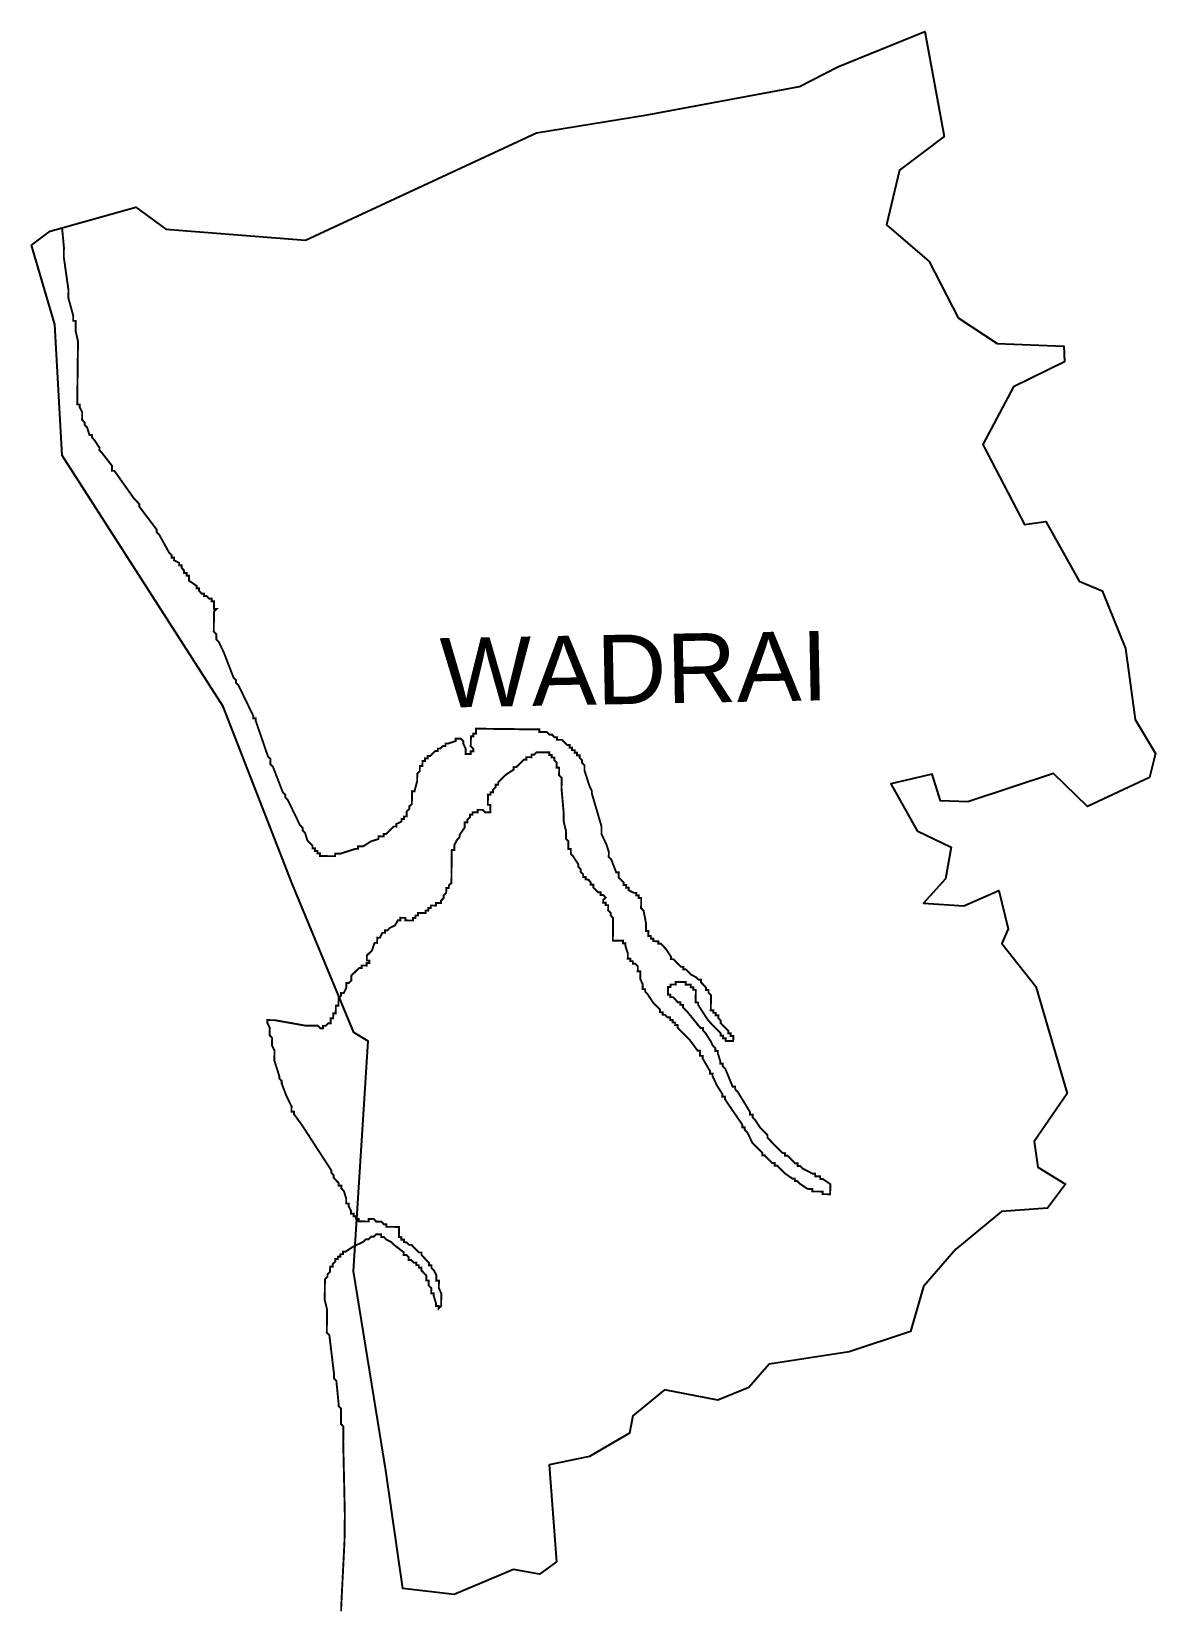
# Model space of a CAD drawing. Header units: metres. Extents: x 259555 to 261314, y 2175160 to 2177634.
import ezdxf

# ---------------------------------------------------------------- set-up
doc = ezdxf.new("R2010")
doc.units = ezdxf.units.M
for name, color, linetype in [('HIGH TIDE LINE', 6, 'Continuous'), ('village', 3, 'Continuous'), ('VILLAGE NAME', 250, 'Continuous')]:
    doc.layers.add(name, color=color, linetype=linetype)
doc.styles.get("Standard").update_dxf_attribs({"font": 'simplex.shx'})

msp = doc.modelspace()

# ---------------------------------------------------------------- linework, layer by layer
at = {"layer": 'HIGH TIDE LINE', "lineweight": 35, "const_width": 3}
msp.add_lwpolyline([(259602.4, 2177326.1), (259605.2, 2177296.5), (259605.1, 2177288.6), (259605.1, 2177284.6), (259605.1, 2177280.6), (259612.4, 2177229), (259612.3, 2177225), (259612.3, 2177221.1), (259612.2, 2177217.1), (259619.8, 2177189.2), (259619.7, 2177185.3), (259619.7, 2177181.3), (259623.7, 2177181.3), (259623.6, 2177177.3), (259623.6, 2177173.3), (259623.5, 2177169.4), (259623.5, 2177165.4), (259627.2, 2177149.5), (259627.2, 2177145.5), (259627.1, 2177137.6), (259626.6, 2177094), (259626.5, 2177090), (259626.5, 2177086), (259626.3, 2177074.1), (259626.2, 2177062.2), (259626.1, 2177058.3), (259626.1, 2177054.3), (259626, 2177050.3), (259630, 2177050.3), (259629.9, 2177046.3), (259633.8, 2177038.3), (259633.7, 2177026.4), (259637.6, 2177022.4), (259637.5, 2177018.5), (259641.5, 2177014.4), (259645.3, 2177002.5), (259649.2, 2177002.4), (259649.2, 2176998.5), (259653.1, 2176994.5), (259660.9, 2176982.5), (259660.8, 2176978.5), (259664.8, 2176974.5), (259680.4, 2176954.5), (259680.3, 2176950.5), (259680.3, 2176946.5), (259684.2, 2176946.5), (259715.4, 2176902.5), (259719.4, 2176898.5), (259723.3, 2176894.4), (259723.2, 2176890.5), (259750.5, 2176854.4), (259750.5, 2176850.5), (259754.4, 2176846.5), (259769.9, 2176818.5), (259773.8, 2176814.5), (259773.8, 2176810.5), (259777.8, 2176810.5), (259777.7, 2176806.5), (259785.6, 2176802.4), (259785.6, 2176798.5), (259789.5, 2176798.4), (259789.5, 2176794.5), (259793.4, 2176790.5), (259793.3, 2176786.5), (259797.3, 2176786.4), (259797.3, 2176782.5), (259801.2, 2176782.4), (259801.2, 2176778.5), (259801.1, 2176774.5), (259812.9, 2176766.4), (259812.9, 2176762.4), (259816.8, 2176762.4), (259816.8, 2176758.4), (259820.7, 2176754.4), (259824.7, 2176754.4), (259824.6, 2176750.4), (259828.6, 2176750.4), (259832.5, 2176746.3), (259836.5, 2176746.3), (259836.4, 2176742.3), (259840.4, 2176742.3), (259840.3, 2176738.3), (259840.3, 2176734.3), (259840.2, 2176730.4), (259844.2, 2176730.3), (259840.2, 2176726.4), (259840.1, 2176722.4), (259840.1, 2176718.5), (259840, 2176714.5), (259840, 2176710.5), (259839.9, 2176706.6), (259839.9, 2176702.6), (259839.9, 2176698.7), (259839.8, 2176694.7), (259843.7, 2176690.7), (259843.7, 2176686.7), (259843.6, 2176682.7), (259847.5, 2176678.7), (259855.3, 2176662.8), (259870.7, 2176622.9), (259874.6, 2176618.9), (259874.5, 2176614.9), (259878.4, 2176610.9), (259901.6, 2176563), (259901.6, 2176559.1), (259905.6, 2176559), (259905.5, 2176555.1), (259924.7, 2176499.3), (259928.6, 2176495.3), (259928.5, 2176491.3), (259928.5, 2176487.3), (259932.4, 2176483.3), (259947.8, 2176443.5), (259951.7, 2176439.5), (259951.6, 2176435.5), (259955.6, 2176431.5), (259974.9, 2176391.6), (259978.8, 2176387.6), (259978.8, 2176383.6), (259982.7, 2176379.6), (259986.5, 2176367.6), (259990.4, 2176363.6), (259994.3, 2176359.6), (259994.3, 2176355.6), (259998.3, 2176355.6), (259998.2, 2176351.6), (260002.2, 2176351.6), (260002.1, 2176347.6), (260006.1, 2176347.6), (260006, 2176343.6), (260010, 2176343.5), (260014, 2176343.5), (260017.9, 2176343.4), (260021.9, 2176343.4), (260025.9, 2176343.3), (260029.8, 2176343.3), (260029.9, 2176347.3), (260033.8, 2176347.2), (260037.8, 2176347.2), (260061.7, 2176354.8), (260065.7, 2176354.8), (260065.7, 2176358.7), (260069.7, 2176358.7), (260073.6, 2176358.6), (260085.6, 2176366.4), (260097.6, 2176370.2), (260097.6, 2176374.2), (260101.6, 2176374.2), (260105.6, 2176374.1), (260105.6, 2176378.1), (260109.6, 2176378), (260121.6, 2176389.8), (260125.6, 2176389.7), (260125.6, 2176393.7), (260133.6, 2176397.6), (260133.7, 2176401.5), (260137.6, 2176401.5), (260137.7, 2176405.4), (260141.6, 2176405.4), (260141.7, 2176409.4), (260141.7, 2176413.3), (260145.8, 2176417.2), (260145.8, 2176421.2), (260149.8, 2176425.1), (260149.9, 2176429.1), (260150, 2176437), (260150, 2176441), (260150.1, 2176445), (260154, 2176444.9), (260158.2, 2176460.7), (260158.2, 2176464.7), (260158.3, 2176468.7), (260158.3, 2176472.6), (260162.3, 2176476.5), (260162.4, 2176480.5), (260162.4, 2176484.5), (260166.4, 2176484.4), (260166.5, 2176488.4), (260166.5, 2176492.4), (260170.5, 2176492.3), (260170.5, 2176496.3), (260174.5, 2176496.2), (260174.5, 2176500.2), (260178.5, 2176500.1), (260182.5, 2176504.1), (260186.5, 2176508), (260190.5, 2176507.9), (260190.5, 2176511.9), (260194.5, 2176511.8), (260198.5, 2176515.8), (260202.5, 2176515.7), (260202.5, 2176519.7), (260206.5, 2176519.6), (260218.4, 2176523.5), (260218.5, 2176527.4), (260222.5, 2176527.4), (260226.4, 2176527.3), (260230.3, 2176523.3), (260230.3, 2176519.3), (260234.2, 2176511.4), (260234.1, 2176507.4), (260234.1, 2176503.4), (260238, 2176503.4), (260242, 2176503.3), (260242, 2176507.3), (260246, 2176507.3), (260246.1, 2176511.2), (260242.1, 2176515.2), (260242.2, 2176523.2), (260242.3, 2176527.1), (260242.3, 2176531.1), (260246.3, 2176531), (260246.3, 2176535), (260250.3, 2176535), (260250.4, 2176538.9), (260250.4, 2176542.9), (260254.4, 2176542.8), (260258.3, 2176542.8), (260262.3, 2176542.8), (260266.3, 2176542.7), (260270.2, 2176542.7), (260282.1, 2176542.5), (260286.1, 2176542.5), (260290.1, 2176542.4), (260294, 2176542.4), (260305.9, 2176542.2), (260309.9, 2176542.2), (260313.9, 2176542.1), (260321.8, 2176542), (260325.7, 2176542), (260329.7, 2176541.9), (260333.7, 2176541.9), (260337.6, 2176541.8), (260341.6, 2176541.8), (260345.6, 2176541.7), (260349.5, 2176541.7), (260349.5, 2176537.7), (260353.5, 2176537.7), (260357.4, 2176537.6), (260361.4, 2176537.6), (260365.3, 2176533.6), (260369.3, 2176533.5), (260373.2, 2176529.5), (260377.2, 2176529.4), (260377.1, 2176525.5), (260385, 2176525.4), (260389, 2176521.4), (260392.9, 2176517.4), (260396.8, 2176517.3), (260396.8, 2176513.3), (260400.7, 2176513.3), (260400.7, 2176509.3), (260404.7, 2176509.3), (260404.6, 2176505.3), (260408.6, 2176505.3), (260408.5, 2176501.3), (260412.5, 2176501.2), (260412.5, 2176497.3), (260416.4, 2176493.3), (260416.3, 2176489.3), (260420.2, 2176485.3), (260420.2, 2176481.3), (260420.1, 2176477.4), (260424, 2176465.4), (260427.8, 2176453.5), (260431.6, 2176445.5), (260431.6, 2176441.5), (260446.8, 2176389.8), (260446.8, 2176385.8), (260446.7, 2176381.8), (260446.7, 2176377.9), (260454.4, 2176361.9), (260458.2, 2176350), (260458.2, 2176346), (260458.1, 2176342), (260462.1, 2176338), (260469.7, 2176318.1), (260473.7, 2176318), (260473.7, 2176314.1), (260473.6, 2176310.1), (260481.4, 2176302.1), (260481.4, 2176298.1), (260485.4, 2176298.1), (260485.3, 2176294.1), (260489.3, 2176294), (260489.2, 2176290.1), (260497.1, 2176286), (260501.1, 2176286), (260501, 2176282), (260505, 2176282), (260505, 2176278), (260508.9, 2176277.9), (260508.9, 2176274), (260508.8, 2176270), (260508.8, 2176266), (260508.7, 2176262.1), (260512.6, 2176258.1), (260516.4, 2176238.2), (260516.3, 2176234.2), (260516.3, 2176230.2), (260516.2, 2176226.3), (260520.2, 2176226.2), (260520.1, 2176222.3), (260520.1, 2176218.3), (260524, 2176218.3), (260524, 2176214.3), (260528, 2176214.2), (260527.9, 2176210.3), (260531.9, 2176210.2), (260535.8, 2176210.2), (260535.8, 2176206.2), (260539.8, 2176206.2), (260543.7, 2176202.1), (260547.6, 2176198.1), (260555.4, 2176186.1), (260555.3, 2176182.2), (260559.3, 2176182.1), (260563.2, 2176178.1), (260567.1, 2176174.1), (260571.1, 2176170.1), (260575, 2176170), (260575, 2176166.1), (260578.9, 2176166), (260582.9, 2176162), (260586.8, 2176158), (260594.6, 2176153.9), (260598.6, 2176149.9), (260602.5, 2176149.9), (260602.5, 2176145.9), (260606.4, 2176141.9), (260610.3, 2176137.9), (260610.3, 2176133.9), (260614.2, 2176133.9), (260614.2, 2176129.9), (260618.1, 2176125.9), (260618.1, 2176121.9), (260618, 2176117.9), (260618, 2176114), (260617.9, 2176110), (260617.9, 2176106), (260617.8, 2176102.1), (260621.8, 2176102), (260621.7, 2176098.1), (260625.7, 2176098), (260625.6, 2176094), (260629.6, 2176094), (260629.6, 2176090), (260633.5, 2176086), (260633.4, 2176082.1), (260637.3, 2176078), (260641.3, 2176074), (260645.2, 2176070), (260645.1, 2176066), (260649.1, 2176066), (260649, 2176062), (260653, 2176062), (260653, 2176058), (260652.9, 2176054), (260649, 2176054.1), (260645, 2176054.1), (260641, 2176054.2), (260641.1, 2176058.2), (260637.1, 2176058.2), (260637.2, 2176062.2), (260633.2, 2176062.2), (260633.2, 2176066.2), (260621.5, 2176078.2), (260617.6, 2176082.2), (260613.7, 2176086.3), (260605.9, 2176098.3), (260598.1, 2176110.3), (260598.1, 2176114.2), (260594.2, 2176114.3), (260594.2, 2176118.2), (260594.3, 2176122.2), (260594.3, 2176126.2), (260594.4, 2176130.1), (260594.4, 2176134.1), (260590.4, 2176134.1), (260590.5, 2176138.1), (260586.5, 2176138.2), (260586.6, 2176142.1), (260582.6, 2176142.2), (260578.6, 2176142.2), (260578.7, 2176146.2), (260574.7, 2176146.2), (260570.8, 2176146.3), (260566.8, 2176146.3), (260562.8, 2176146.4), (260562.8, 2176142.4), (260558.8, 2176142.5), (260554.9, 2176142.5), (260554.8, 2176138.5), (260550.8, 2176138.6), (260550.8, 2176134.6), (260550.7, 2176130.7), (260550.7, 2176126.7), (260554.7, 2176126.6), (260554.6, 2176122.7), (260558.6, 2176122.6), (260562.5, 2176118.6), (260566.4, 2176114.6), (260570.4, 2176114.6), (260570.3, 2176110.6), (260574.3, 2176110.5), (260574.2, 2176106.6), (260578.2, 2176102.6), (260582.1, 2176098.5), (260601.6, 2176074.5), (260605.6, 2176074.5), (260605.5, 2176070.5), (260609.4, 2176066.5), (260617.2, 2176054.5), (260621.1, 2176046.5), (260625, 2176042.5), (260625, 2176038.5), (260628.9, 2176038.5), (260628.9, 2176034.5), (260632.7, 2176022.6), (260632.7, 2176018.6), (260636.6, 2176018.5), (260636.6, 2176014.6), (260640.5, 2176010.6), (260652, 2175982.7), (260656, 2175982.6), (260656, 2175978.6), (260659.9, 2175974.6), (260679.3, 2175942.7), (260679.3, 2175938.7), (260683.2, 2175938.6), (260683.2, 2175934.7), (260687.1, 2175930.7), (260694.9, 2175918.7), (260706.6, 2175906.6), (260706.6, 2175902.7), (260710.5, 2175898.6), (260714.4, 2175894.6), (260718.3, 2175890.6), (260730.1, 2175878.6), (260734.1, 2175878.5), (260734, 2175874.6), (260738, 2175874.5), (260749.7, 2175862.5), (260753.7, 2175862.4), (260753.6, 2175858.5), (260757.6, 2175858.4), (260761.5, 2175854.4), (260777.3, 2175846.3), (260781.2, 2175846.2), (260781.2, 2175842.2), (260785.2, 2175842.2), (260789.1, 2175842.2), (260789.1, 2175838.2), (260793, 2175838.1), (260804.8, 2175830.1), (260804.8, 2175822.1), (260804.7, 2175814.2), (260800.7, 2175814.2), (260796.7, 2175814.3), (260792.8, 2175814.3), (260792.8, 2175818.3), (260788.8, 2175818.4), (260784.9, 2175818.4), (260780.9, 2175818.5), (260776.9, 2175818.5), (260777, 2175822.5), (260773, 2175822.5), (260769.1, 2175822.6), (260757.3, 2175830.6), (260753.3, 2175834.7), (260749.4, 2175834.7), (260749.4, 2175838.7), (260745.5, 2175838.7), (260733.7, 2175846.8), (260721.9, 2175858.8), (260717.9, 2175858.9), (260718, 2175862.9), (260714, 2175862.9), (260702.3, 2175874.9), (260698.3, 2175875), (260698.4, 2175879), (260694.4, 2175883), (260682.7, 2175895), (260675, 2175911), (260671, 2175915), (260671.1, 2175919), (260667.1, 2175919), (260667.2, 2175923), (260639.9, 2175963), (260640, 2175966.9), (260636, 2175967), (260636, 2175971), (260628.3, 2175983), (260620.5, 2175998.9), (260620.6, 2176002.9), (260616.6, 2176002.9), (260616.6, 2176006.9), (260605, 2176026.9), (260605, 2176030.8), (260601.1, 2176030.9), (260601.1, 2176034.8), (260601.2, 2176038.8), (260597.2, 2176038.9), (260585.5, 2176054.9), (260569.8, 2176070.9), (260565.9, 2176074.9), (260566, 2176078.9), (260562, 2176079), (260562.1, 2176082.9), (260558.1, 2176083), (260558.1, 2176086.9), (260554.2, 2176087), (260554.2, 2176091), (260550.3, 2176091), (260546.3, 2176095), (260542.4, 2176095.1), (260542.4, 2176099), (260538.5, 2176099.1), (260538.5, 2176103), (260526.8, 2176115.1), (260519, 2176127.1), (260515.1, 2176131.1), (260515.1, 2176135.1), (260511.1, 2176135.1), (260511.2, 2176139.1), (260511.2, 2176143), (260507.4, 2176151), (260507.4, 2176155), (260507.5, 2176159), (260507.5, 2176162.9), (260503.5, 2176163), (260503.6, 2176166.9), (260503.6, 2176170.9), (260499.7, 2176174.9), (260495.8, 2176175), (260495.8, 2176178.9), (260491.8, 2176179), (260491.9, 2176182.9), (260487.9, 2176183), (260488, 2176187), (260488, 2176190.9), (260484.2, 2176202.9), (260484.3, 2176206.8), (260480.3, 2176206.9), (260480.3, 2176210.9), (260476.4, 2176210.9), (260472.4, 2176211), (260468.4, 2176211), (260464.5, 2176211.1), (260464.5, 2176215), (260464.6, 2176219), (260464.6, 2176222.9), (260464.7, 2176226.9), (260464.7, 2176230.9), (260464.8, 2176234.8), (260464.8, 2176238.8), (260464.9, 2176242.8), (260464.9, 2176246.7), (260461, 2176250.8), (260461, 2176254.7), (260457.1, 2176258.7), (260457.2, 2176262.7), (260457.2, 2176266.7), (260453.3, 2176266.7), (260453.3, 2176270.7), (260449.3, 2176270.7), (260449.4, 2176274.7), (260453.4, 2176278.6), (260449.5, 2176282.6), (260445.5, 2176282.7), (260445.6, 2176286.6), (260441.6, 2176286.7), (260433.8, 2176294.7), (260433.8, 2176298.7), (260429.9, 2176298.7), (260429.9, 2176302.7), (260426, 2176306.7), (260422, 2176306.8), (260422.1, 2176310.7), (260418.1, 2176310.8), (260418.1, 2176314.7), (260414.2, 2176318.8), (260414.3, 2176322.7), (260410.4, 2176326.7), (260410.4, 2176330.7), (260402.6, 2176342.7), (260398.7, 2176346.7), (260398.8, 2176350.7), (260398.8, 2176354.7), (260394.8, 2176354.7), (260394.9, 2176358.7), (260394.9, 2176362.6), (260395, 2176366.6), (260391.1, 2176370.6), (260391.1, 2176374.6), (260391.2, 2176378.5), (260391.2, 2176382.5), (260387.4, 2176398.4), (260387.5, 2176402.4), (260387.5, 2176406.4), (260387.6, 2176410.3), (260384.1, 2176450), (260384.2, 2176454), (260384.2, 2176458), (260384.3, 2176461.9), (260384.3, 2176465.9), (260380.4, 2176469.9), (260380.4, 2176473.9), (260380.5, 2176477.8), (260380.5, 2176481.8), (260376.6, 2176481.9), (260376.6, 2176485.8), (260376.7, 2176489.8), (260372.7, 2176493.8), (260372.8, 2176497.8), (260368.8, 2176497.8), (260368.9, 2176501.8), (260364.9, 2176501.8), (260365, 2176505.8), (260361, 2176505.8), (260357, 2176505.9), (260353.1, 2176505.9), (260349.1, 2176506), (260345.1, 2176506), (260341.1, 2176502.1), (260337.2, 2176502.2), (260337.1, 2176498.2), (260333.1, 2176498.3), (260329.2, 2176498.3), (260329.1, 2176494.3), (260325.2, 2176494.4), (260317.1, 2176486.5), (260313.1, 2176482.6), (260309.2, 2176482.7), (260309.1, 2176478.7), (260297.1, 2176470.9), (260293.1, 2176467), (260289.1, 2176463.1), (260285.1, 2176459.2), (260285, 2176455.2), (260281.1, 2176455.3), (260281, 2176451.3), (260277, 2176447.4), (260276.9, 2176443.4), (260273, 2176443.5), (260272.9, 2176439.5), (260269, 2176439.5), (260268.9, 2176435.6), (260268.9, 2176431.6), (260268.8, 2176427.6), (260268.8, 2176423.7), (260272.7, 2176423.6), (260272.7, 2176419.7), (260272.6, 2176415.7), (260272.6, 2176411.7), (260268.6, 2176411.8), (260264.7, 2176411.8), (260260.7, 2176415.8), (260256.8, 2176415.9), (260252.8, 2176415.9), (260252.8, 2176412), (260248.8, 2176412), (260244.8, 2176412.1), (260244.8, 2176408.1), (260240.8, 2176408.2), (260240.8, 2176404.2), (260236.8, 2176400.3), (260236.7, 2176396.3), (260232.7, 2176396.3), (260232.7, 2176392.4), (260232.7, 2176388.4), (260224.6, 2176376.6), (260224.5, 2176372.7), (260220.5, 2176368.7), (260216.4, 2176360.8), (260216.4, 2176356.9), (260216.4, 2176352.9), (260212.4, 2176353), (260212.3, 2176349), (260212.3, 2176345), (260212.2, 2176341.1), (260212.2, 2176337.1), (260212.1, 2176333.1), (260212.1, 2176329.2), (260212, 2176325.2), (260212, 2176321.2), (260212, 2176317.3), (260211.9, 2176313.3), (260211.9, 2176309.3), (260211.8, 2176305.4), (260211.8, 2176301.4), (260207.7, 2176297.5), (260207.7, 2176293.5), (260203.7, 2176293.6), (260203.7, 2176289.6), (260203.6, 2176285.6), (260199.6, 2176281.7), (260199.6, 2176277.8), (260195.6, 2176273.8), (260195.5, 2176269.9), (260191.5, 2176269.9), (260187.6, 2176270), (260187.5, 2176266), (260183.6, 2176266.1), (260179.6, 2176266.1), (260179.5, 2176262.1), (260175.6, 2176262.2), (260175.5, 2176258.2), (260171.6, 2176258.3), (260171.5, 2176254.3), (260167.6, 2176254.4), (260163.6, 2176254.4), (260159.6, 2176254.4), (260159.6, 2176250.5), (260155.6, 2176250.5), (260155.6, 2176246.6), (260151.6, 2176246.6), (260151.5, 2176242.6), (260147.6, 2176242.7), (260143.6, 2176242.7), (260139.7, 2176242.8), (260139.7, 2176246.8), (260135.7, 2176246.8), (260131.8, 2176246.9), (260131.7, 2176242.9), (260127.8, 2176242.9), (260123.7, 2176235.1), (260115.7, 2176231.2), (260111.7, 2176227.3), (260107.7, 2176227.3), (260107.7, 2176223.3), (260103.7, 2176223.4), (260099.7, 2176215.5), (260095.7, 2176215.6), (260095.6, 2176211.6), (260095.6, 2176207.6), (260091.6, 2176207.7), (260087.5, 2176195.8), (260083.5, 2176191.9), (260079.5, 2176188), (260079.4, 2176184), (260079.4, 2176180.1), (260083.4, 2176180), (260083.3, 2176176), (260079.3, 2176176.1), (260079.3, 2176172.1), (260075.3, 2176172.2), (260071.4, 2176172.2), (260071.3, 2176168.3), (260067.4, 2176168.3), (260063.3, 2176164.4), (260059.3, 2176160.5), (260055.3, 2176156.6), (260055.3, 2176152.6), (260055.2, 2176148.6), (260051.2, 2176144.7), (260047.2, 2176144.8), (260047.2, 2176140.8), (260047.1, 2176136.8), (260043.1, 2176128.9), (260039.1, 2176129), (260039.1, 2176125), (260035, 2176121.1), (260035, 2176117.1), (260035, 2176113.2), (260034.9, 2176109.2), (260030.9, 2176109.3), (260030.8, 2176101.3), (260030.8, 2176097.4), (260026.8, 2176097.4), (260026.8, 2176093.4), (260026.7, 2176089.5), (260022.8, 2176089.5), (260022.7, 2176085.6), (260022.7, 2176081.6), (260018.7, 2176081.6), (260014.7, 2176077.7), (260010.7, 2176077.8), (260010.7, 2176073.8), (260006.7, 2176073.9), (260002.8, 2176077.9), (259990.9, 2176078), (259983, 2176078.1), (259935.5, 2176086.6), (259927.5, 2176086.7), (259923.6, 2176086.8), (259923.5, 2176082.8), (259927.4, 2176074.8), (259927.4, 2176070.9), (259927.3, 2176066.9), (259927.3, 2176062.9), (259931.2, 2176058.9), (259931.1, 2176054.9), (259931.1, 2176051), (259931, 2176047), (259934.9, 2176039), (259934.8, 2176035.1), (259934.8, 2176031.1), (259934.7, 2176027.1), (259934.7, 2176023.2), (259938.5, 2176011.2), (259942.3, 2175999.3), (259942.3, 2175995.3), (259946.2, 2175991.3), (259946.2, 2175987.3), (259953.8, 2175967.4), (259961.6, 2175951.4), (259961.5, 2175947.5), (259961.5, 2175943.5), (259965.5, 2175943.5), (259965.4, 2175939.5), (259977.1, 2175923.5), (260023.8, 2175851.5), (260023.8, 2175847.6), (260027.7, 2175843.5), (260027.6, 2175839.6), (260035.5, 2175831.5), (260035.4, 2175827.6), (260039.4, 2175827.5), (260039.3, 2175823.6), (260043.3, 2175819.5), (260047.1, 2175807.6), (260047, 2175803.6), (260047, 2175799.7), (260050.9, 2175799.6), (260050.9, 2175795.7), (260054.8, 2175787.7), (260054.7, 2175783.7), (260058.7, 2175783.7), (260058.6, 2175779.7), (260062.6, 2175779.6), (260062.5, 2175775.7), (260066.5, 2175775.6), (260066.5, 2175771.7), (260070.4, 2175771.6), (260074.4, 2175771.6), (260078.4, 2175771.5), (260082.3, 2175771.5), (260082.4, 2175775.4), (260086.3, 2175775.4), (260090.3, 2175775.3), (260094.2, 2175771.3), (260098.2, 2175771.3), (260102.2, 2175771.2), (260106.1, 2175767.2), (260110, 2175767.2), (260110, 2175763.2), (260114, 2175763.1), (260117.9, 2175763.1), (260121.9, 2175763.1), (260125.8, 2175763), (260129.8, 2175763), (260129.8, 2175759), (260129.7, 2175755), (260129.7, 2175751.1), (260129.6, 2175747.1), (260133.6, 2175747), (260133.5, 2175743.1), (260137.5, 2175743), (260137.5, 2175739.1), (260141.4, 2175739), (260145.3, 2175735), (260149.3, 2175735), (260161.1, 2175722.9), (260165, 2175722.9), (260165, 2175718.9), (260168.9, 2175714.9), (260176.7, 2175706.8), (260176.7, 2175702.9), (260180.6, 2175702.8), (260180.6, 2175698.9), (260184.5, 2175694.9), (260188.4, 2175686.9), (260188.3, 2175682.9), (260188.3, 2175678.9), (260192.2, 2175678.9), (260192.2, 2175674.9), (260192.1, 2175667), (260196, 2175659), (260195.9, 2175655), (260195.8, 2175647.1), (260195.8, 2175643.2), (260195.7, 2175639.2), (260191.7, 2175635.3), (260191.8, 2175639.2), (260187.8, 2175639.3), (260187.8, 2175643.2), (260184, 2175655.2), (260184.1, 2175659.2), (260180.1, 2175659.2), (260180.2, 2175663.2), (260180.2, 2175667.1), (260176.3, 2175671.2), (260176.3, 2175675.1), (260176.4, 2175679.1), (260172.4, 2175679.1), (260172.5, 2175683.1), (260172.5, 2175687.1), (260168.6, 2175691.1), (260164.7, 2175695.1), (260164.7, 2175699.1), (260160.8, 2175699.1), (260160.8, 2175703.1), (260156.8, 2175703.1), (260156.9, 2175707.1), (260152.9, 2175707.1), (260149, 2175711.2), (260145, 2175711.2), (260145.1, 2175715.2), (260141.2, 2175719.2), (260137.2, 2175719.2), (260137.3, 2175723.2), (260121.5, 2175735.3), (260117.6, 2175739.3), (260109.7, 2175743.4), (260105.8, 2175747.4), (260101.9, 2175747.4), (260101.9, 2175751.4), (260097.9, 2175751.4), (260094, 2175751.5), (260090, 2175747.6), (260086, 2175747.6), (260082, 2175743.7), (260078, 2175743.8), (260074, 2175739.8), (260058, 2175732.1), (260046.1, 2175724.3), (260042.1, 2175724.4), (260042, 2175720.4), (260038.1, 2175720.4), (260038, 2175716.5), (260034.1, 2175716.5), (260034, 2175712.6), (260030, 2175712.6), (260030, 2175708.6), (260026, 2175704.7), (260025.9, 2175700.8), (260022, 2175700.8), (260021.9, 2175696.8), (260021.9, 2175692.9), (260017.9, 2175689), (260017.8, 2175685), (260013.8, 2175681.1), (260013.8, 2175677.1), (260013.7, 2175673.1), (260013.6, 2175665.2), (260013.6, 2175661.2), (260013.5, 2175657.3), (260013.5, 2175653.3), (260013.4, 2175649.3), (260017.2, 2175633.4), (260016.8, 2175605.7), (260016.8, 2175601.7), (260016.7, 2175597.7), (260020.7, 2175593.7), (260027.9, 2175534.1), (260027.8, 2175526.2), (260031.7, 2175522.2), (260035.2, 2175486.5), (260035.2, 2175482.5), (260039.1, 2175478.5), (260038.8, 2175458.6), (260038.8, 2175454.7), (260042.7, 2175450.7), (260042.7, 2175446.7), (260042.6, 2175442.7), (260042.6, 2175438.8), (260042.5, 2175434.8), (260042.5, 2175430.8), (260042.4, 2175426.9), (260045, 2175311.8), (260044.6, 2175284), (260044.6, 2175280.1), (260044.5, 2175276.1), (260044.5, 2175272.1), (260039.3, 2175169.1), (260039.2, 2175165.1), (260039.2, 2175161.1)], dxfattribs=at)
at = {"layer": 'village', "color": 3}
msp.add_polyline3d([(261313.8, 2176504, 0), (261304.7, 2176466.3, 0), (261207.4, 2176421.3, 0), (261154.3, 2176472.9, 0), (261020.2, 2176428.3, 0), (260977.5, 2176430.2, 0), (260964.5, 2176471.6, 0), (260899.5, 2176456.8, 0), (260941, 2176382.9, 0), (260994.1, 2176357.4, 0), (260985, 2176308, 0), (260950.7, 2176269.6, 0), (261013.8, 2176265.5, 0), (261068.7, 2176289.8, 0), (261083.3, 2176229.4, 0), (261073.5, 2176206.7, 0), (261126.6, 2176139.5, 0), (261175.8, 2175971.7, 0), (261124.1, 2175896.8, 0), (261129.6, 2175856.6, 0), (261173.1, 2175830, 0), (261144.8, 2175792.3, 0), (261072.8, 2175787.1, 0), (261001.4, 2175728.3, 0), (260950.8, 2175669.5, 0), (260930.3, 2175599.4, 0), (260834.3, 2175567.4, 0), (260709.4, 2175548.4, 0), (260677.5, 2175511.8, 0), (260628.9, 2175492, 0), (260545.3, 2175507.8, 0), (260495.8, 2175467.4, 0), (260490.5, 2175440.2, 0), (260427.8, 2175403.9, 0), (260365, 2175390.7, 0), (260376.2, 2175239, 0), (260349.7, 2175219.3, 0), (260308.8, 2175226.8, 0), (260216, 2175187.7, 0), (260135.8, 2175197.1, 0), (260109.1, 2175381.8, 0), (260058.4, 2175693.7, 0), (260081.4, 2176053.6, 0), (260058.8, 2176067.3, 0), (259961.8, 2176301.5, 0), (259854.4, 2176577.5, 0), (259602.5, 2176970.3, 0), (259590.8, 2177175.5, 0), (259554.6, 2177299.5, 0), (259583.9, 2177321.6, 0), (259718, 2177359, 0), (259764.6, 2177325, 0), (259983.2, 2177307.4, 0), (260345.1, 2177475.5, 0), (260518.1, 2177503.6, 0), (260756.5, 2177547.9, 0), (260816.5, 2177578.7, 0), (260953.1, 2177634, 0), (260983.3, 2177470, 0), (260913.2, 2177417.1, 0), (260892.9, 2177331.3, 0), (260959.9, 2177274.4, 0), (261004.9, 2177186.2, 0), (261066.2, 2177145.6, 0), (261170.4, 2177141.8, 0), (261171.6, 2177117.3, 0), (261091.9, 2177078.1, 0), (261043.6, 2176987.7, 0), (261109.1, 2176862.4, 0), (261142.3, 2176867.3, 0), (261194.6, 2176774, 0), (261230.3, 2176758.8, 0), (261266.8, 2176668.3, 0), (261281.9, 2176557.1, 0)], close=True, dxfattribs=at)

# ---------------------------------------------------------------- texts
at = {"layer": 'VILLAGE NAME', "insert": (260192.9, 2176684.5), "char_height": 108.748, "attachment_point": 1, "rotation": 1.1028}
msp.add_mtext_dynamic_manual_height_columns('{\\fArial|b0|i0|c0|p34;WADRAI}', width=726.929, gutter_width=543.7, heights=[0], dxfattribs=at)

doc.saveas('drawing.dxf')
